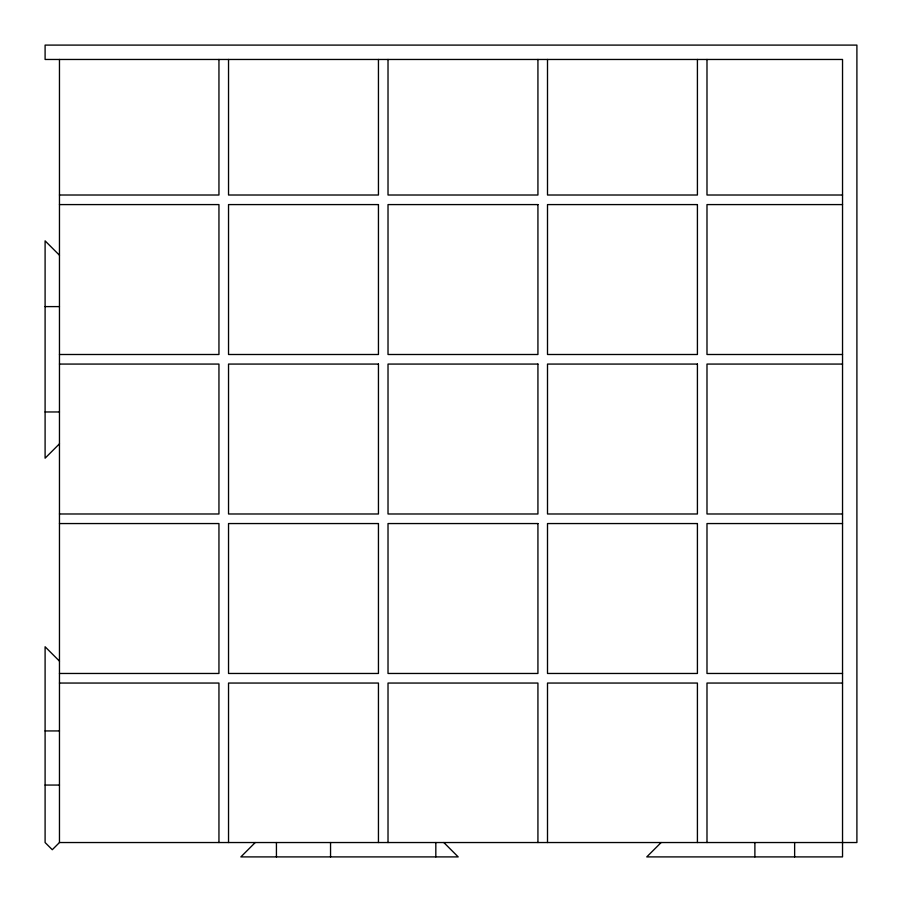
<?xml version="1.0" encoding="UTF-8"?>
<svg xmlns="http://www.w3.org/2000/svg" width="902" height="902" viewBox="0 0 902 902"><rect width="100%" height="100%" fill="white"/><g stroke="black" fill="none" stroke-linecap="round" stroke-linejoin="round"><path stroke-width="1.35" d="M59.464 443.818L45.1 458.182L45.1 240.868L59.464 255.232M661.132 842.536L646.768 856.9L842.536 856.9L842.536 59.464L45.1 59.464L45.1 45.1L856.9 45.1L856.9 842.536L59.464 842.536L52.282 849.718L45.1 842.536L45.1 646.768L59.464 661.132M255.232 842.536L240.868 856.9L458.182 856.9L443.818 842.536M59.464 195.012L218.949 195.012L218.949 59.464M842.536 195.012L706.988 195.012L706.988 59.464M59.464 204.585L218.949 204.585L218.949 354.497L59.464 354.497M842.536 204.585L706.988 204.585L706.988 354.497L842.536 354.497M45.1 306.601L59.464 306.601M59.464 364.07L218.949 364.07L218.949 513.982L59.464 513.982M842.536 364.07L706.988 364.07L706.988 513.982L842.536 513.982M45.1 411.966L59.464 411.966M59.464 523.555L218.949 523.555L218.949 673.467L59.464 673.467M842.536 523.555L706.988 523.555L706.988 673.467L842.536 673.467M59.464 683.051L218.949 683.051L218.949 842.536M842.536 683.051L706.988 683.051L706.988 842.536M45.1 730.936L59.464 730.936M45.1 785.056L59.464 785.056M794.639 842.536L794.639 856.9M754.884 842.536L754.884 856.9M697.415 59.464L697.415 195.012L547.503 195.012L547.503 59.464M697.415 842.536L697.415 683.051L547.503 683.051L547.503 842.536M537.93 59.464L537.93 195.012L388.018 195.012L388.018 59.464M537.93 842.536L537.93 683.051L388.018 683.051L388.018 842.536M435.824 842.536L435.824 856.9M378.445 59.464L378.445 195.012L228.533 195.012L228.533 59.464M378.445 842.536L378.445 683.051L228.533 683.051L228.533 842.536M330.549 842.536L330.549 856.9M276.429 842.536L276.429 856.9M59.464 59.464L59.464 842.536M378.445 204.585L228.533 204.585L228.533 354.497L378.445 354.497L378.445 204.585M537.93 204.585L388.018 204.585L388.018 354.497L537.93 354.497L537.93 204.585M697.415 204.585L547.503 204.585L547.503 354.497L697.415 354.497L697.415 204.585M378.445 364.07L228.533 364.07L228.533 513.982L378.445 513.982L378.445 364.07M537.93 364.07L388.018 364.07L388.018 513.982L537.93 513.982L537.93 364.07M697.415 364.07L547.503 364.07L547.503 513.982L697.415 513.982L697.415 364.07M378.445 523.555L228.533 523.555L228.533 673.467L378.445 673.467L378.445 523.555M537.93 523.555L388.018 523.555L388.018 673.467L537.93 673.467L537.93 523.555M697.415 523.555L547.503 523.555L547.503 673.467L697.415 673.467L697.415 523.555"/></g></svg>
